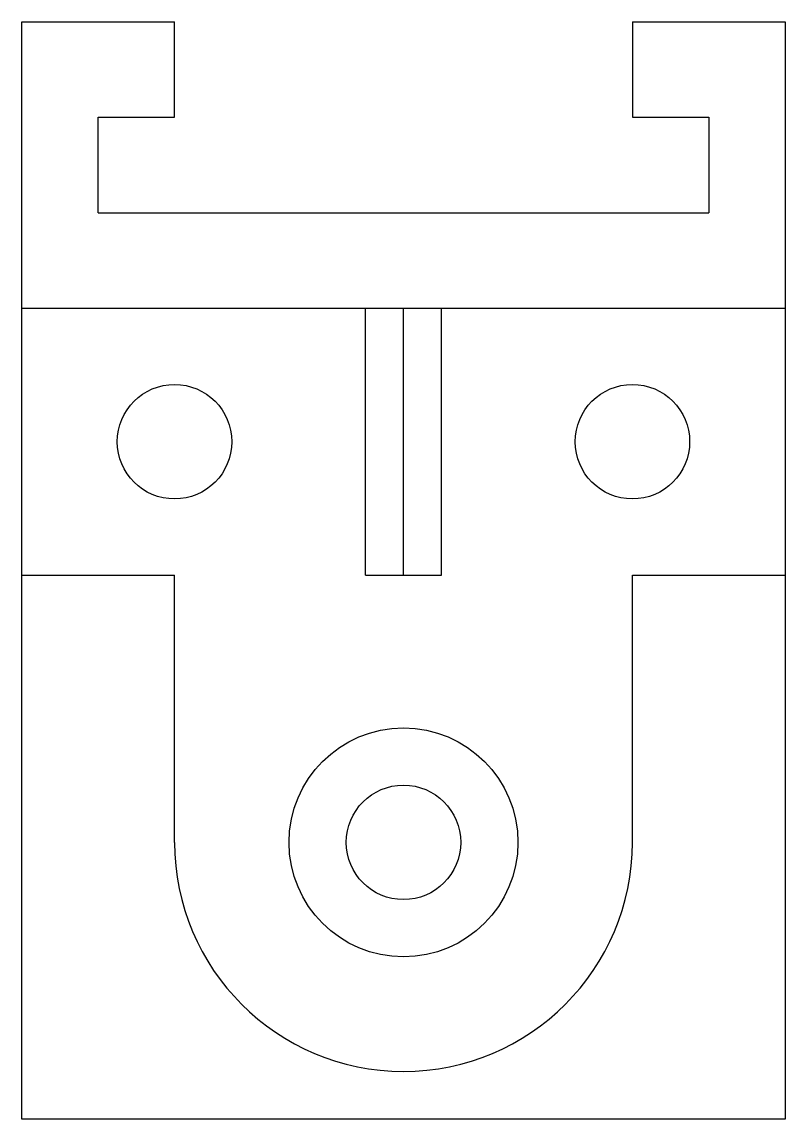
# Model space of a CAD drawing. Header units: millimetres. Extents: x 715 to 795, y -156 to -41.
import ezdxf

# ---------------------------------------------------------------- set-up
doc = ezdxf.new("R2010")
doc.units = ezdxf.units.MM

msp = doc.modelspace()

# ---------------------------------------------------------------- linework, layer by layer
for p, q in [((715.15, -156.39, 409.63), (715.15, -41.39, 409.63)), ((715.15, -41.39, 409.63), (731.15, -41.39, 409.63)), ((731.15, -51.39, 409.63), (731.15, -41.39, 409.63)), ((779.15, -41.39, 409.63), (779.15, -51.39, 409.63)), ((779.15, -41.39, 409.63), (795.15, -41.39, 409.63)), ((795.15, -41.39, 409.63), (795.15, -156.39, 409.63)), ((723.15, -51.39, 409.63), (731.15, -51.39, 409.63)), ((723.15, -61.39, 409.63), (723.15, -51.39, 409.63)), ((779.15, -51.39, 409.63), (787.15, -51.39, 409.63)), ((787.15, -51.39, 409.63), (787.15, -61.39, 409.63)), ((723.15, -61.39, 409.63), (787.15, -61.39, 409.63)), ((715.15, -71.39, 409.63), (795.15, -71.39, 409.63)), ((751.15, -99.39, 409.63), (751.15, -71.39, 409.63)), ((755.15, -99.39, 409.63), (755.15, -71.39, 409.63)), ((759.15, -99.39, 409.63), (759.15, -71.39, 409.63)), ((715.15, -99.39, 409.63), (731.15, -99.39, 409.63)), ((731.15, -127.39, 409.63), (731.15, -99.39, 409.63)), ((751.15, -99.39, 409.63), (759.15, -99.39, 409.63)), ((779.15, -127.39, 409.63), (779.15, -99.39, 409.63)), ((779.15, -99.39, 409.63), (795.15, -99.39, 409.63)), ((795.15, -156.39, 409.63), (715.15, -156.39, 409.63))]:
    msp.add_line(p, q)
at = {"extrusion": (-6.12323e-17, -1, 0)}
msp.add_line((759.15, -99.39, 429.63), (759.15, -71.39, 465.63), dxfattribs=at)
for centre, radius in [((731.15, -85.39, 409.63), 6), ((779.15, -85.39, 409.63), 6), ((755.15, -127.39, 409.63), 12), ((755.15, -127.39, 409.63), 6)]:
    msp.add_circle(centre, radius)
msp.add_arc((755.15, -127.39, 409.63), 24, 180, 0)

doc.saveas('drawing.dxf')
